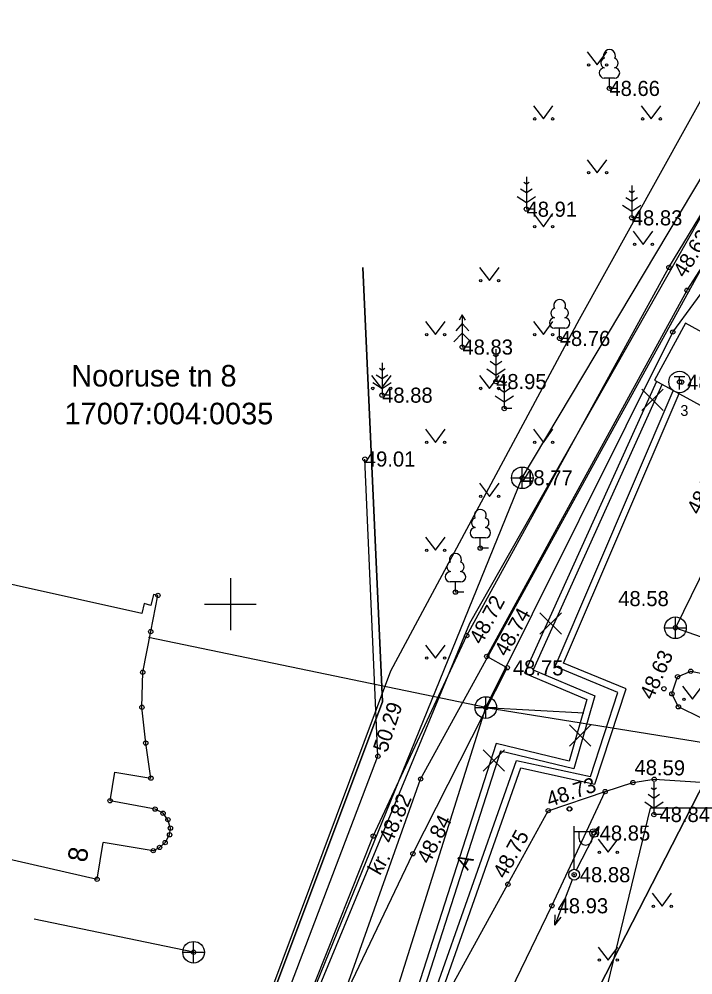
# Model space of a CAD drawing. Extents: x 641385 to 642153, y 6455477 to 6456351.
# Drawn here: x 641690.21 to 641721.43, y 6455682.82 to 6455727.12 of the extents above; entities that cross this region are included whole.
import ezdxf

# ---------------------------------------------------------------- set-up
doc = ezdxf.new("R2010")
doc.units = 0
for name, color, linetype in [('AED', 7, 'Continuous'), ('DTRASS', 7, 'Continuous'), ('HALJASTUS', 7, 'Continuous'), ('HOONE', 7, 'Continuous'), ('KKAEV', 7, 'Continuous'), ('KORGUS', 7, 'Continuous'), ('KTRASS', 7, 'Continuous'), ('MOOTPIIR', 7, 'Continuous'), ('MPOHULIIN', 7, 'Continuous'), ('PIIR', 7, 'Continuous'), ('POST', 7, 'Continuous'), ('PUU', 7, 'Continuous'), ('TEE', 7, 'Continuous'), ('TKAEV', 7, 'Continuous'), ('TORU_NR', 7, 'Continuous'), ('TTRASS', 7, 'Continuous'), ('VORK', 7, 'Continuous'), ('VTRASS', 7, 'Continuous')]:
    doc.layers.add(name, color=color, linetype=linetype)

msp = doc.modelspace()

# ---------------------------------------------------------------- linework, layer by layer
at = {"layer": 'AED'}
msp.add_lwpolyline([(641701.58, 6455679.14), (641706.833, 6455692.95), (641706.231, 6455706.728)], dxfattribs=at)
at = {"layer": 'DTRASS'}
for p, q in [((641720.498, 6455712.618), (641741.96, 6455741.9)), ((641711.837, 6455695.208), (641720.498, 6455712.618)), ((641711.837, 6455695.208), (641716.382, 6455694.965))]:
    msp.add_line(p, q, dxfattribs=at)
for points in [[(641705.071, 6455673.682), (641711.837, 6455695.208), (641696.207, 6455698.452)], [(641711.837, 6455695.208), (641731.719, 6455692.015), (641741.775, 6455689.627)]]:
    msp.add_lwpolyline(points, dxfattribs=at)
at = {"layer": 'HALJASTUS'}
for p, q in [((641716.537, 6455725.607), (641717, 6455725)), ((641717, 6455725), (641717.446, 6455725.607)), ((641714.037, 6455723.107), (641714.5, 6455722.5)), ((641714.5, 6455722.5), (641714.946, 6455723.107)), ((641719.037, 6455723.107), (641719.5, 6455722.5)), ((641719.5, 6455722.5), (641719.946, 6455723.107)), ((641716.537, 6455720.607), (641717, 6455720)), ((641717, 6455720), (641717.446, 6455720.607)), ((641714.037, 6455718.107), (641714.5, 6455717.5)), ((641714.5, 6455717.5), (641714.946, 6455718.107)), ((641718.664, 6455717.286), (641719.127, 6455716.68)), ((641719.127, 6455716.68), (641719.573, 6455717.286)), ((641711.537, 6455715.607), (641712, 6455715)), ((641712, 6455715), (641712.446, 6455715.607)), ((641709.037, 6455713.107), (641709.5, 6455712.5)), ((641709.5, 6455712.5), (641709.946, 6455713.107)), ((641714.037, 6455713.107), (641714.5, 6455712.5)), ((641714.5, 6455712.5), (641714.946, 6455713.107)), ((641706.537, 6455710.607), (641707, 6455710)), ((641707, 6455710), (641707.446, 6455710.607)), ((641711.537, 6455710.607), (641712, 6455710)), ((641712, 6455710), (641712.446, 6455710.607)), ((641709.037, 6455708.107), (641709.5, 6455707.5)), ((641709.5, 6455707.5), (641709.946, 6455708.107)), ((641714.037, 6455708.107), (641714.5, 6455707.5)), ((641714.5, 6455707.5), (641714.946, 6455708.107)), ((641711.537, 6455705.607), (641712, 6455705)), ((641712, 6455705), (641712.446, 6455705.607)), ((641709.037, 6455703.107), (641709.5, 6455702.5)), ((641709.5, 6455702.5), (641709.946, 6455703.107)), ((641709.037, 6455698.107), (641709.5, 6455697.5)), ((641709.5, 6455697.5), (641709.946, 6455698.107)), ((641720.949, 6455696.202), (641721.413, 6455695.595)), ((641721.413, 6455695.595), (641721.858, 6455696.202)), ((641717.037, 6455689.107), (641717.5, 6455688.5)), ((641717.5, 6455688.5), (641717.946, 6455689.107)), ((641719.537, 6455686.607), (641720, 6455686)), ((641720, 6455686), (641720.446, 6455686.607)), ((641717.037, 6455684.107), (641717.5, 6455683.5)), ((641717.5, 6455683.5), (641717.946, 6455684.107))]:
    msp.add_line(p, q, dxfattribs=at)
for centre in [(641716.599, 6455725), (641717.428, 6455725), (641714.099, 6455722.5), (641714.928, 6455722.5), (641719.099, 6455722.5), (641719.928, 6455722.5), (641716.599, 6455720), (641717.428, 6455720), (641714.099, 6455717.5), (641714.928, 6455717.5), (641718.726, 6455716.68), (641719.555, 6455716.68), (641711.599, 6455715), (641712.428, 6455715), (641709.099, 6455712.5), (641709.928, 6455712.5), (641714.099, 6455712.5), (641714.928, 6455712.5), (641706.599, 6455710), (641707.428, 6455710), (641711.599, 6455710), (641712.428, 6455710), (641709.099, 6455707.5), (641709.928, 6455707.5), (641714.099, 6455707.5), (641714.928, 6455707.5), (641711.599, 6455705), (641712.428, 6455705), (641709.099, 6455702.5), (641709.928, 6455702.5), (641709.099, 6455697.5), (641709.928, 6455697.5), (641721.012, 6455695.595), (641717.099, 6455688.5), (641717.928, 6455688.5), (641719.599, 6455686), (641720.428, 6455686), (641717.099, 6455683.5), (641717.928, 6455683.5)]:
    msp.add_circle(centre, 0.055, dxfattribs=at)
at = {"layer": 'HOONE'}
for p, q in [((641696.306, 6455698.733), (641696.642, 6455700.41)), ((641695.941, 6455696.845), (641696.306, 6455698.733)), ((641695.9, 6455695.222), (641695.941, 6455696.845)), ((641696.081, 6455693.559), (641695.9, 6455695.222)), ((641696.317, 6455691.935), (641696.081, 6455693.559)), ((641694.425, 6455690.887), (641694.645, 6455692.212)), ((641694.645, 6455692.212), (641696.317, 6455691.935)), ((641696.508, 6455690.499), (641694.425, 6455690.887)), ((641696.882, 6455690.307), (641696.508, 6455690.499)), ((641697.107, 6455690.011), (641696.882, 6455690.307)), ((641697.223, 6455689.618), (641697.107, 6455690.011)), ((641697.179, 6455689.308), (641697.223, 6455689.618)), ((641696.977, 6455688.946), (641697.179, 6455689.308)), ((641693.822, 6455687.249), (641694.105, 6455688.959)), ((641696.428, 6455688.574), (641694.105, 6455688.959)), ((641696.428, 6455688.574), (641696.72, 6455688.728)), ((641696.72, 6455688.728), (641696.977, 6455688.946))]:
    msp.add_line(p, q, dxfattribs=at)
for points in [[(641696.642, 6455700.41), (641696.431, 6455700.449), (641696.31, 6455699.947), (641696.004, 6455700.025), (641695.889, 6455699.575), (641687.084, 6455701.532)], [(641682.691, 6455689.81), (641693.822, 6455687.249)]]:
    msp.add_lwpolyline(points, dxfattribs=at)
at = {"layer": 'KKAEV'}
for p, q in [((641713.523, 6455705.356), (641713.523, 6455706.356)), ((641713.023, 6455705.856), (641714.023, 6455705.856)), ((641720.622, 6455698.407), (641720.622, 6455699.407)), ((641720.122, 6455698.907), (641721.122, 6455698.907)), ((641711.837, 6455694.708), (641711.837, 6455695.708)), ((641711.337, 6455695.208), (641712.337, 6455695.208)), ((641698.294, 6455683.365), (641698.294, 6455684.365)), ((641697.794, 6455683.865), (641698.794, 6455683.865))]:
    msp.add_line(p, q, dxfattribs=at)
for centre in [(641713.523, 6455705.856), (641720.622, 6455698.907), (641711.837, 6455695.208), (641698.294, 6455683.865)]:
    msp.add_circle(centre, 0.5, dxfattribs=at)
at = {"layer": 'KORGUS'}
for centre in [(641717.564, 6455723.914), (641713.716, 6455718.315), (641718.595, 6455717.913), (641720.321, 6455715.613), (641721.158, 6455714.554), (641720.498, 6455712.618), (641715.256, 6455712.323), (641710.746, 6455711.917), (641712.305, 6455710.318), (641720.813, 6455710.302), (641720.905, 6455710.294), (641707.027, 6455709.69), (641712.688, 6455709.071), (641706.231, 6455706.728), (641713.523, 6455705.856), (641711.578, 6455702.598), (641710.429, 6455700.558), (641696.642, 6455700.41), (641696.306, 6455698.733), (641720.622, 6455698.907), (641710.954, 6455698.545), (641711.877, 6455697.581), (641712.827, 6455697.055), (641721.328, 6455696.893), (641695.941, 6455696.845), (641720.722, 6455696.638), (641720.089, 6455696.081), (641720.461, 6455695.845), (641695.9, 6455695.222), (641711.837, 6455695.208), (641720.759, 6455695.242), (641696.081, 6455693.559), (641706.833, 6455692.95), (641696.317, 6455691.935), (641708.816, 6455691.896), (641718.648, 6455691.732), (641719.641, 6455691.882), (641717.365, 6455691.311), (641694.425, 6455690.887), (641696.508, 6455690.499), (641696.882, 6455690.307), (641714.727, 6455690.428), (641715.704, 6455690.508), (641715.725, 6455690.51), (641719.623, 6455690.245), (641697.107, 6455690.011), (641697.223, 6455689.618), (641716.849, 6455689.394), (641696.977, 6455688.946), (641697.179, 6455689.308), (641706.616, 6455689.25), (641696.428, 6455688.574), (641696.72, 6455688.728), (641708.456, 6455688.431), (641693.822, 6455687.249), (641715.929, 6455687.46), (641712.858, 6455687.02), (641714.899, 6455686.02), (641698.294, 6455683.865)]:
    msp.add_circle(centre, 0.1, dxfattribs=at)
at = {"layer": 'KTRASS'}
msp.add_line((641698.294, 6455683.865), (641690.912, 6455685.396), dxfattribs=at)
for points in [[(641695.98, 6455660.189), (641699.432, 6455671.2), (641713.523, 6455705.856), (641722.564, 6455721.027), (641730.649, 6455729.313)], [(641730.091, 6455718.257), (641720.622, 6455698.907), (641740.25, 6455692.015), (641745.406, 6455692.291)]]:
    msp.add_lwpolyline(points, dxfattribs=at)
at = {"layer": 'MOOTPIIR'}
msp.add_lwpolyline([(641731.369, 6455766.88), (641744.53, 6455779.999), (641775.259, 6455780.794), (641755.977, 6455753.506), (641746.164, 6455737.76), (641746.164, 6455727.126), (641734.447, 6455699.1), (641733.156, 6455690.552), (641719.453, 6455690.552), (641713.892, 6455667.595), (641697.408, 6455670.079), (641707.437, 6455696.913), (641716.176, 6455713.212), (641729.78, 6455737.76), (641742.788, 6455754.258), (641731.369, 6455766.88)], dxfattribs=at)
at = {"layer": 'MPOHULIIN'}
for p, q in [((641716.042, 6455687.683), (641717.064, 6455689.687)), ((641717.064, 6455689.687), (641716.725, 6455689.354)), ((641717.064, 6455689.687), (641716.991, 6455689.218)), ((641715.929, 6455687.46), (641715.929, 6455687.46)), ((641715.929, 6455687.46), (641715.929, 6455687.46)), ((641715.839, 6455687.227), (641715.028, 6455685.128)), ((641715.028, 6455685.128), (641715.052, 6455685.603)), ((641715.028, 6455685.128), (641715.33, 6455685.495))]:
    msp.add_line(p, q, dxfattribs=at)
at = {"layer": 'PIIR'}
for points in [[(641705.647, 6455655.65), (641717.09, 6455682.25), (641746.02, 6455738.69), (641761.52, 6455754.99), (641783.67, 6455787.4), (641789.837, 6455795.11)], [(641765.693, 6455730.655), (641746.02, 6455738.69), (641717.09, 6455682.25), (641737.177, 6455674.041)], [(641687.76, 6455670.673), (641696.96, 6455668.57), (641707.04, 6455695.48), (641706.135, 6455715.615)], [(641706.135, 6455715.615), (641707.04, 6455695.48), (641696.96, 6455668.57), (641693.31, 6455659.518)]]:
    msp.add_lwpolyline(points, dxfattribs=at)
at = {"layer": 'POST'}
for p, q in [((641715.929, 6455687.71), (641715.929, 6455689.71)), ((641715.929, 6455689.46), (641716.929, 6455689.46)), ((641716.156, 6455689.139), (641716.156, 6455689.46)), ((641716.768, 6455689.139), (641716.768, 6455689.46)), ((641715.929, 6455687.46), (641715.929, 6455687.46))]:
    msp.add_line(p, q, dxfattribs=at)
for centre, radius in [((641716.849, 6455689.394), 0.2), ((641715.929, 6455687.46), 0.25), ((641715.929, 6455687.46), 0.0234)]:
    msp.add_circle(centre, radius, dxfattribs=at)
msp.add_arc((641716.462, 6455689.139), 0.306, 180, 0, dxfattribs=at)
at = {"layer": 'PUU'}
for p, q in [((641717.804, 6455724.389), (641717.324, 6455724.389)), ((641717.564, 6455723.914), (641717.564, 6455724.389)), ((641717.944, 6455723.914), (641717.564, 6455723.914)), ((641713.716, 6455719.815), (641713.716, 6455718.315)), ((641713.716, 6455719.065), (641713.449, 6455719.243)), ((641713.716, 6455719.465), (641713.592, 6455719.548)), ((641713.84, 6455719.548), (641713.716, 6455719.465)), ((641713.983, 6455719.243), (641713.716, 6455719.065)), ((641718.595, 6455719.063), (641718.471, 6455719.146)), ((641718.595, 6455719.413), (641718.595, 6455717.913)), ((641718.719, 6455719.146), (641718.595, 6455719.063)), ((641713.292, 6455718.904), (641713.716, 6455718.622)), ((641713.716, 6455718.622), (641714.14, 6455718.904)), ((641718.595, 6455718.663), (641718.328, 6455718.841)), ((641718.862, 6455718.841), (641718.595, 6455718.663)), ((641714.076, 6455718.315), (641713.716, 6455718.315)), ((641718.171, 6455718.502), (641718.595, 6455718.22)), ((641718.595, 6455718.22), (641719.019, 6455718.502)), ((641718.955, 6455717.913), (641718.595, 6455717.913)), ((641710.746, 6455713.417), (641710.596, 6455713.167)), ((641710.896, 6455713.167), (641710.746, 6455713.417)), ((641710.746, 6455713.417), (641710.746, 6455711.917)), ((641710.746, 6455713.017), (641710.446, 6455712.667)), ((641711.046, 6455712.667), (641710.746, 6455713.017)), ((641710.746, 6455712.567), (641710.346, 6455712.167)), ((641711.146, 6455712.167), (641710.746, 6455712.567)), ((641715.496, 6455712.798), (641715.016, 6455712.798)), ((641715.256, 6455712.323), (641715.256, 6455712.798)), ((641715.636, 6455712.323), (641715.256, 6455712.323)), ((641711.106, 6455711.917), (641710.746, 6455711.917)), ((641712.305, 6455711.818), (641712.305, 6455710.318)), ((641707.027, 6455711.19), (641707.027, 6455709.69)), ((641712.305, 6455711.068), (641712.038, 6455711.246)), ((641712.305, 6455711.468), (641712.181, 6455711.551)), ((641712.429, 6455711.551), (641712.305, 6455711.468)), ((641712.572, 6455711.246), (641712.305, 6455711.068)), ((641707.027, 6455710.84), (641706.903, 6455710.923)), ((641707.151, 6455710.923), (641707.027, 6455710.84)), ((641711.881, 6455710.907), (641712.305, 6455710.625)), ((641712.305, 6455710.625), (641712.729, 6455710.907)), ((641707.027, 6455710.44), (641706.76, 6455710.618)), ((641707.294, 6455710.618), (641707.027, 6455710.44)), ((641712.665, 6455710.318), (641712.305, 6455710.318)), ((641712.688, 6455710.221), (641712.564, 6455710.304)), ((641712.688, 6455710.571), (641712.688, 6455709.071)), ((641712.812, 6455710.304), (641712.688, 6455710.221)), ((641706.603, 6455710.279), (641707.027, 6455709.997)), ((641707.027, 6455709.997), (641707.451, 6455710.279)), ((641712.688, 6455709.821), (641712.421, 6455709.999)), ((641712.955, 6455709.999), (641712.688, 6455709.821)), ((641707.387, 6455709.69), (641707.027, 6455709.69)), ((641712.264, 6455709.66), (641712.688, 6455709.378)), ((641712.688, 6455709.378), (641713.112, 6455709.66)), ((641713.048, 6455709.071), (641712.688, 6455709.071)), ((641711.818, 6455703.073), (641711.338, 6455703.073)), ((641711.578, 6455702.598), (641711.578, 6455703.073)), ((641711.958, 6455702.598), (641711.578, 6455702.598)), ((641710.669, 6455701.033), (641710.189, 6455701.033)), ((641710.429, 6455700.558), (641710.429, 6455701.033)), ((641710.809, 6455700.558), (641710.429, 6455700.558)), ((641719.623, 6455691.745), (641719.623, 6455690.245)), ((641719.623, 6455691.395), (641719.499, 6455691.478)), ((641719.747, 6455691.478), (641719.623, 6455691.395)), ((641719.199, 6455690.834), (641719.623, 6455690.552)), ((641719.623, 6455690.995), (641719.356, 6455691.173)), ((641719.89, 6455691.173), (641719.623, 6455690.995)), ((641719.623, 6455690.552), (641720.047, 6455690.834)), ((641719.983, 6455690.245), (641719.623, 6455690.245))]:
    msp.add_line(p, q, dxfattribs=at)
for centre, radius, start, end in [((641717.564, 6455725.434), 0.277, 332.5799, 207.4201), ((641717.394, 6455725.087), 0.233, 109.0217, 253.1415), ((641717.734, 6455725.087), 0.233, 286.8508, 70.9859), ((641717.327, 6455724.626), 0.238, 90.0016, 269.3953), ((641717.801, 6455724.626), 0.238, 270.6047, 89.9984), ((641715.256, 6455713.843), 0.277, 332.5799, 207.4201), ((641715.086, 6455713.496), 0.233, 109.0217, 253.1415), ((641715.426, 6455713.496), 0.233, 286.8508, 70.9859), ((641715.019, 6455713.035), 0.238, 90.0016, 269.3953), ((641715.493, 6455713.035), 0.238, 270.6047, 89.9984), ((641711.578, 6455704.118), 0.277, 332.5799, 207.4201), ((641711.408, 6455703.771), 0.233, 109.0217, 253.1415), ((641711.748, 6455703.771), 0.233, 286.8508, 70.9859), ((641711.341, 6455703.31), 0.238, 90.0016, 269.3953), ((641711.815, 6455703.31), 0.238, 270.6047, 89.9984), ((641710.429, 6455702.078), 0.277, 332.5799, 207.4201), ((641710.259, 6455701.731), 0.233, 109.0217, 253.1415), ((641710.599, 6455701.731), 0.233, 286.8508, 70.9859), ((641710.192, 6455701.27), 0.238, 90.0016, 269.3953), ((641710.666, 6455701.27), 0.238, 270.6047, 89.9984)]:
    msp.add_arc(centre, radius, start, end, dxfattribs=at)
at = {"layer": 'TEE'}
for points in [[(641700.907, 6455671.722), (641702.838, 6455676.659), (641708.456, 6455688.431), (641712.827, 6455697.055), (641711.877, 6455697.581), (641721.158, 6455714.554), (641732.468, 6455732.142), (641739.194, 6455743.738), (641747.037, 6455756.505)], [(641700.907, 6455671.722), (641701.757, 6455677.011), (641706.616, 6455689.25), (641710.954, 6455698.545), (641720.321, 6455715.613), (641731.27, 6455733.637), (641736.334, 6455743.827), (641731.961, 6455746.338)], [(641723.746, 6455694.865), (641721.825, 6455694.721), (641720.759, 6455695.242), (641720.461, 6455695.845), (641720.722, 6455696.638), (641721.328, 6455696.893), (641722.481, 6455696.658), (641723.197, 6455695.976), (641723.746, 6455694.965), (641723.746, 6455694.865)], [(641703.172, 6455666.887), (641705.924, 6455674.392), (641712.858, 6455687.02), (641714.727, 6455690.428), (641717.365, 6455691.311), (641718.648, 6455691.732), (641719.641, 6455691.882), (641722.75, 6455691.684), (641729.69, 6455690.614)], [(641706.206, 6455665.73), (641708.762, 6455673.338), (641714.899, 6455686.02), (641717.365, 6455691.311)]]:
    msp.add_lwpolyline(points, dxfattribs=at)
at = {"layer": 'TKAEV'}
for p, q in [((641720.563, 6455710.552), (641721.063, 6455710.552)), ((641720.813, 6455709.952), (641720.813, 6455710.552))]:
    msp.add_line(p, q, dxfattribs=at)
msp.add_circle((641720.813, 6455710.302), 0.5, dxfattribs=at)
at = {"layer": 'TTRASS'}
for p, q in [((641719.059, 6455709.963), (641720.049, 6455708.973)), ((641719.059, 6455708.973), (641720.049, 6455709.963)), ((641714.345, 6455699.604), (641715.335, 6455698.614)), ((641714.345, 6455698.614), (641715.335, 6455699.604)), ((641715.714, 6455694.406), (641716.704, 6455693.416)), ((641715.714, 6455693.416), (641716.704, 6455694.406)), ((641711.708, 6455693.252), (641712.698, 6455692.262)), ((641711.708, 6455692.262), (641712.698, 6455693.252))]:
    msp.add_line(p, q, dxfattribs=at)
msp.add_lwpolyline([(641719.648, 6455710.392), (641722.277, 6455708.947), (641723.722, 6455711.576), (641721.094, 6455713.021)], close=True, dxfattribs=at)
for points in [[(641719.736, 6455710.317), (641713.632, 6455696.798), (641716.517, 6455695.575), (641715.701, 6455692.725), (641712.307, 6455693.541), (641706.693, 6455676.053)], [(641720.01, 6455710.193), (641714.032, 6455696.954), (641716.879, 6455695.748), (641715.911, 6455692.366), (641712.508, 6455693.184), (641706.979, 6455675.961)], [(641707.316, 6455675.873), (641713.258, 6455692.757), (641716.678, 6455692.006), (641717.959, 6455695.906), (641715.043, 6455697.109), (641720.511, 6455709.884)], [(641707.599, 6455675.773), (641713.453, 6455692.407), (641716.879, 6455691.655), (641718.331, 6455696.077), (641715.439, 6455697.27), (641720.787, 6455709.766)]]:
    msp.add_lwpolyline(points, dxfattribs=at)
at = {"layer": 'VORK'}
for p, q in [((641700, 6455701.2), (641700, 6455698.8)), ((641698.8, 6455700), (641701.2, 6455700))]:
    msp.add_line(p, q, dxfattribs=at)
at = {"layer": 'VTRASS'}
for points in [[(641731.177, 6455734.993), (641730.213, 6455733.379), (641723.14, 6455720.321), (641711.081, 6455699.112), (641703.965, 6455681.889), (641703.555, 6455680.511), (641702.571, 6455680.803)], [(641697.399, 6455659.695), (641708.816, 6455691.896), (641730.807, 6455731.894), (641731.883, 6455734.087)]]:
    msp.add_lwpolyline(points, dxfattribs=at)

# ---------------------------------------------------------------- texts
at = {"layer": 'HOONE'}
msp.add_text('8', height=0.9, rotation=80.5377, dxfattribs=at).set_placement((641693.33, 6455688))
at = {"layer": 'KORGUS'}
for s, p in [('48.66', (641717.56, 6455723.56)), ('48.91', (641713.72, 6455717.96)), ('48.83', (641718.6, 6455717.56)), ('48.76', (641715.26, 6455711.97)), ('48.83', (641710.75, 6455711.57)), ('48.95', (641712.31, 6455709.97)), (' 48.66', (641720.9, 6455709.94)), ('48.88', (641707.03, 6455709.34)), ('49.01', (641706.23, 6455706.38)), ('48.77', (641713.52, 6455705.51)), (' 48.58', (641717.71, 6455699.91)), (' 48.75', (641712.83, 6455696.7)), (' 48.84', (641719.62, 6455689.9)), (' 48.85', (641716.85, 6455689.04)), (' 48.88', (641715.93, 6455687.11)), (' 48.93', (641714.9, 6455685.67))]:
    msp.add_text(s, height=0.7, dxfattribs=at).set_placement(p)
for s, rotation, p in [(' 48.63', 58.1784, (641720.92, 6455714.87)), (' 48.58', 62.7359, (641721.61, 6455703.87)), (' 48.72', 61.9184, (641711.52, 6455697.86)), (' 48.74', 60.7505, (641712.67, 6455697.3)), (' 48.63', 65.5095, (641719.46, 6455695.29)), (' 50.29', 71.8103, (641707.17, 6455692.84)), (' 48.59', 359.3296, (641718.46, 6455692.09)), (' 48.73', 18.5066, (641714.54, 6455690.51)), (' 48.82', 66.4499, (641707.38, 6455688.63)), (' 48.84', 63.0239, (641709.1, 6455687.68)), (' 48.75', 61.259, (641712.61, 6455687))]:
    msp.add_text(s, height=0.7, rotation=rotation, dxfattribs=at).set_placement(p)
at = {"layer": 'PIIR'}
for s, p in [('Nooruse tn 8', (641692.63, 6455710.09)), ('17007:004:0035', (641692.318, 6455708.339))]:
    msp.add_text(s, height=0.99996, dxfattribs=at).set_placement(p)
at = {"layer": 'TEE'}
for s, rotation, p in [('kr.', 60.2551, (641706.93, 6455687.39)), ('A', 61.1892, (641711, 6455687.63))]:
    msp.add_text(s, height=0.7, rotation=rotation, dxfattribs=at).set_placement(p)
at = {"layer": 'TORU_NR'}
msp.add_text('3', height=0.5, dxfattribs=at).set_placement((641720.849, 6455708.73))

doc.saveas('drawing.dxf')
